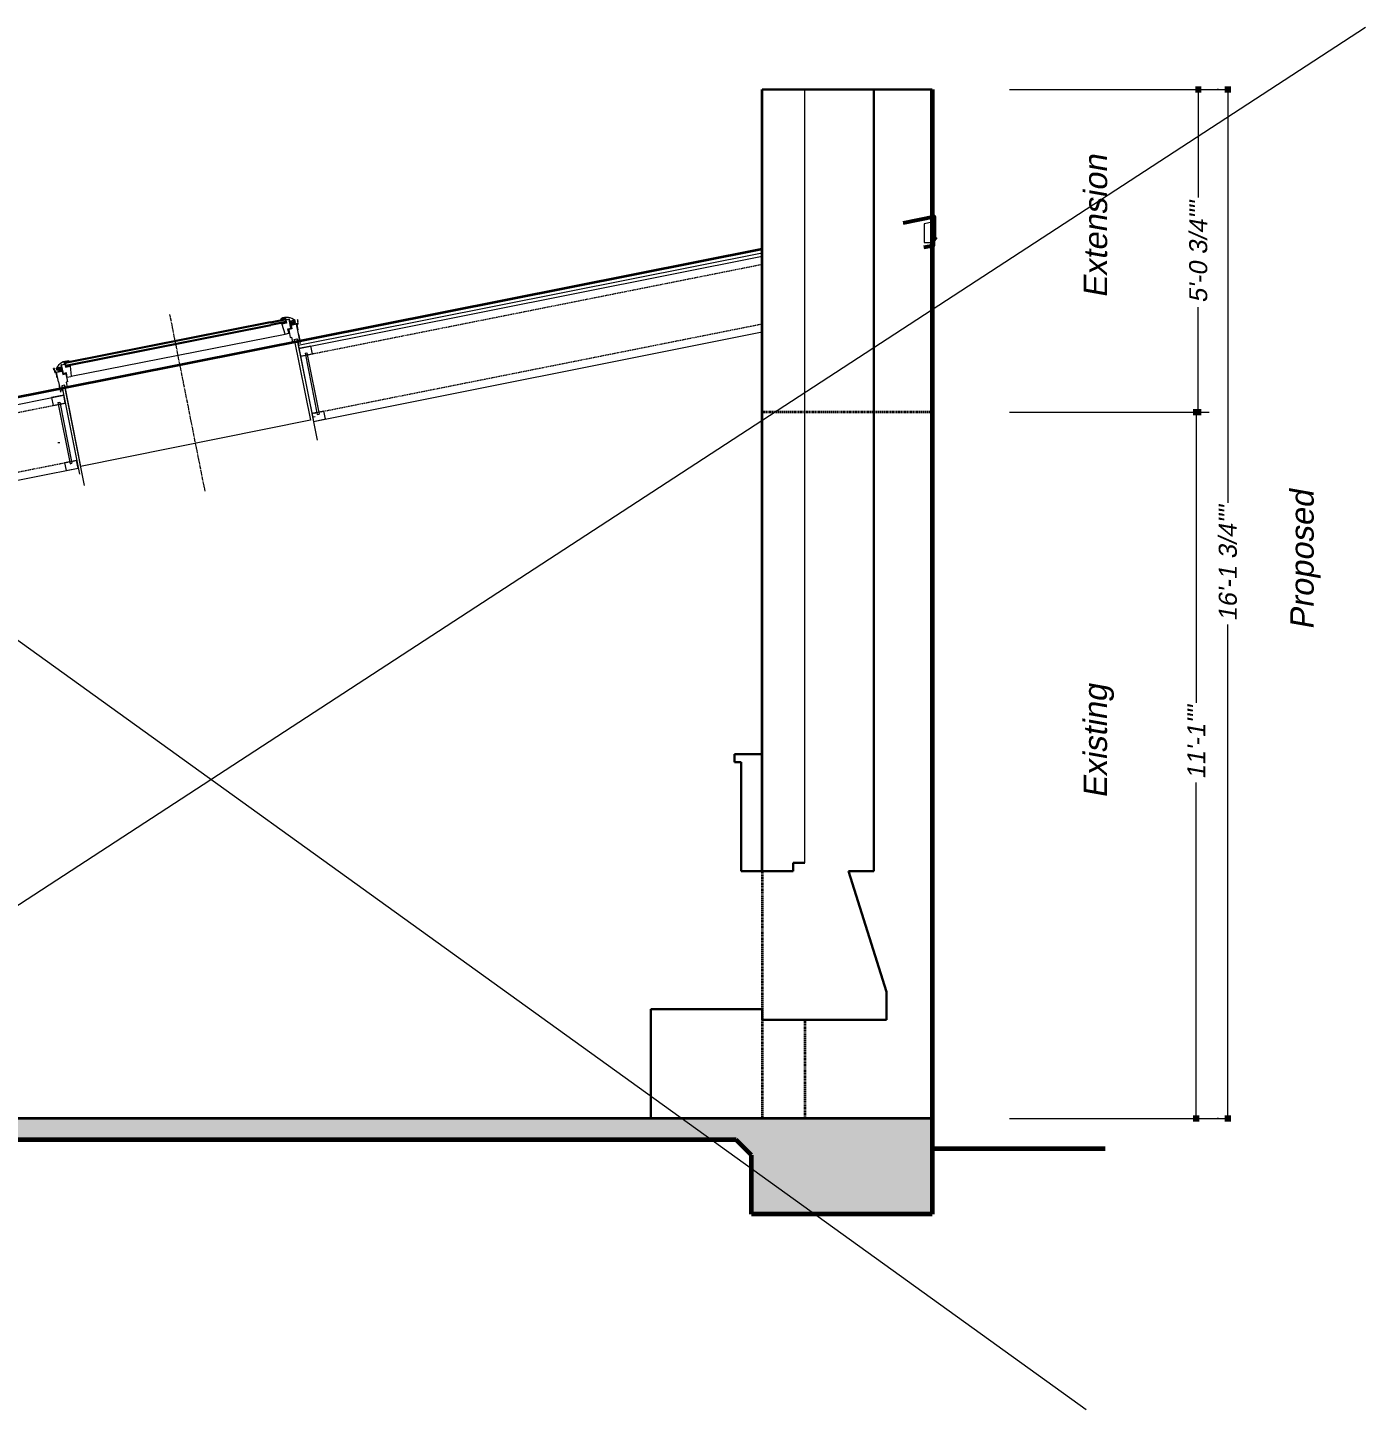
# Model space of a CAD drawing. Header units: inches. Extents: x -3905 to 10892, y 1064 to 9590.
# Drawn here: x 2287.7 to 2539.6, y 3887.3 to 4147.3 of the extents above; entities that cross this region are included whole.
import ezdxf

# ---------------------------------------------------------------- set-up
doc = ezdxf.new("R2010")
doc.units = ezdxf.units.IN
doc.header["$MEASUREMENT"] = 0
doc.header["$PDMODE"] = 3
doc.linetypes.add('MYCENTER', pattern=[0.9375, 0.75, -0.0625, 0.0625, -0.0625])
doc.linetypes.add('MYHIDDEN', pattern=[0.1875, 0.125, -0.0625])
doc.layers.add('SECTIONS', color=70, linetype='Continuous', lineweight=0)
doc.styles.add('DS-TXT1', font='arial.ttf', dxfattribs={"oblique": 10})
doc.styles.get("Standard").update_dxf_attribs({"font": 'arial.ttf', "oblique": 10})
doc.dimstyles.new('DS-Fraction', dxfattribs={"dimtxt": 0.1, "dimasz": 0.035, "dimexe": 0.06, "dimexo": 0.06, "dimgap": 0.02, "dimtad": 0, "dimdec": 3, "dimzin": 0, "dimdsep": 46, "dimlunit": 4, "dimtxsty": 'DS-TXT1', "dimblk": 'BOXFILLED', "dimcen": -0.06, "dimclrd": 256, "dimclre": 256, "dimclrt": 256, "dimadec": 0, "dimazin": 0, "dimtfac": 1, "dimtdec": 3, "dimtmove": 1, "dimatfit": 3, "dimfxl": 1, "dimfrac": 2, "dimtolj": 1, "dimtzin": 0, "dimlwd": 0, "dimlwe": -1, "dimarcsym": 0})

# ---------------------------------------------------------------- blocks, each defined once
blk = doc.blocks.new('_BoxFilled')
at = {"color": 0, "linetype": 'ByBlock', "lineweight": -2}
blk.add_line((-0.5, 0), (-1, 0), dxfattribs=at)
at = {"color": 0, "linetype": 'ByBlock'}
blk.add_solid([(-0.5, 0.5), (0.5, 0.5), (-0.5, -0.5), (0.5, -0.5)], dxfattribs=at)
blk = doc.blocks.new('*D469')
at = {"layer": 'Defpoints', "color": 0, "linetype": 'Continuous', "lineweight": 5, "transparency": 16777216}
for p in [(2513.73, 4135.7), (2514, 4135.7), (2514, 3941.98)]:
    blk.add_point(p, dxfattribs=at)
at = {"layer": 'SECTIONS', "linetype": 'Continuous', "transparency": 16777216}
for p, q in [((2511.96, 4135.7), (2511.69, 4135.7)), ((2511.96, 3941.98), (2511.69, 3941.98))]:
    blk.add_line(p, q, dxfattribs=at)
at = {"layer": 'SECTIONS', "linetype": 'Continuous', "lineweight": 0, "transparency": 16777216}
for p, q in [((2513.73, 4134.51), (2513.73, 4057.91)), ((2513.73, 3943.17), (2513.73, 4034.97))]:
    blk.add_line(p, q, dxfattribs=at)
at = {"layer": 'SECTIONS', "linetype": 'Continuous', "lineweight": 0, "transparency": 16777216, "xscale": 1.19, "yscale": 1.19, "zscale": 1.19}
for p, rotation in [((2513.73, 4135.7), 90), ((2513.73, 3941.98), 270)]:
    blk.add_blockref('_BoxFilled', p, dxfattribs=dict(at, rotation=rotation))
at = {"layer": 'SECTIONS', "linetype": 'Continuous', "lineweight": 5, "transparency": 16777216, "insert": (2513.73, 4046.44), "char_height": 3.4, "attachment_point": 5, "rotation": 90, "style": 'DS-TXT1'}
blk.add_mtext('\\A1;16\'-1 3/4""', dxfattribs=at)
blk = doc.blocks.new('*D470')
at = {"layer": 'Defpoints', "color": 0, "linetype": 'Continuous', "lineweight": 5, "transparency": 16777216}
for p in [(2472.59, 4135.7), (2508.16, 4135.7), (2503.04, 4074.98)]:
    blk.add_point(p, dxfattribs=at)
at = {"layer": 'SECTIONS', "linetype": 'Continuous', "transparency": 16777216}
for p, q in [((2474.63, 4135.7), (2510.2, 4135.7)), ((2505.08, 4074.98), (2510.2, 4074.98))]:
    blk.add_line(p, q, dxfattribs=at)
at = {"layer": 'SECTIONS', "linetype": 'Continuous', "lineweight": 0, "transparency": 16777216}
for p, q in [((2508.16, 4134.51), (2508.16, 4115.37)), ((2508.16, 4076.17), (2508.16, 4094.74))]:
    blk.add_line(p, q, dxfattribs=at)
at = {"layer": 'SECTIONS', "linetype": 'Continuous', "lineweight": 0, "transparency": 16777216, "xscale": 1.19, "yscale": 1.19, "zscale": 1.19}
for p, rotation in [((2508.16, 4135.7), 90), ((2508.16, 4074.98), 270)]:
    blk.add_blockref('_BoxFilled', p, dxfattribs=dict(at, rotation=rotation))
at = {"layer": 'SECTIONS', "linetype": 'Continuous', "lineweight": 5, "transparency": 16777216, "insert": (2508.16, 4105.05), "char_height": 3.4, "attachment_point": 5, "rotation": 90, "style": 'DS-TXT1'}
blk.add_mtext('\\A1;5\'-0 3/4""', dxfattribs=at)
blk = doc.blocks.new('*D471')
at = {"layer": 'Defpoints', "color": 0, "linetype": 'Continuous', "lineweight": 5, "transparency": 16777216}
for p in [(2472.59, 4074.98), (2507.78, 4074.98), (2472.59, 3941.98)]:
    blk.add_point(p, dxfattribs=at)
at = {"layer": 'SECTIONS', "linetype": 'Continuous', "transparency": 16777216}
for p, q in [((2474.63, 4074.98), (2509.82, 4074.98)), ((2474.63, 3941.98), (2509.82, 3941.98))]:
    blk.add_line(p, q, dxfattribs=at)
at = {"layer": 'SECTIONS', "linetype": 'Continuous', "lineweight": 0, "transparency": 16777216}
for p, q in [((2507.78, 4073.79), (2507.78, 4020.26)), ((2507.78, 3943.17), (2507.78, 4005.25))]:
    blk.add_line(p, q, dxfattribs=at)
at = {"layer": 'SECTIONS', "linetype": 'Continuous', "lineweight": 0, "transparency": 16777216, "xscale": 1.19, "yscale": 1.19, "zscale": 1.19}
for p, rotation in [((2507.78, 4074.98), 90), ((2507.78, 3941.98), 270)]:
    blk.add_blockref('_BoxFilled', p, dxfattribs=dict(at, rotation=rotation))
at = {"layer": 'SECTIONS', "linetype": 'Continuous', "lineweight": 5, "transparency": 16777216, "insert": (2507.78, 4012.75), "char_height": 3.4, "attachment_point": 5, "rotation": 90, "style": 'DS-TXT1'}
blk.add_mtext('\\A1;11\'-1""', dxfattribs=at)
blk = doc.blocks.new('BJI6000-14')
at = {"layer": 'SECTIONS', "linetype": 'Continuous', "lineweight": 5}
for p, q in [((1.15625, 14), (-1.15625, 14)), ((-1.15625, 14), (-1.15625, 12.5)), ((1.15625, 12.5), (1.15625, 14)), ((-1.15625, 12.5), (-0.1875, 12.5)), ((-0.1875, 12.875), (-0.1875, 1.125)), ((-0.1875, 12.875), (0.1875, 12.875)), ((0.1875, 12.875), (0.1875, 1.125)), ((0.1875, 12.5), (1.15625, 12.5)), ((-0.1875, 1.5), (-1.15625, 1.5)), ((-1.15625, 1.5), (-1.15625, 0)), ((-1.15625, 0), (1.15625, 0)), ((-0.1875, 1.125), (0.1875, 1.125)), ((1.15625, 1.5), (0.1875, 1.5)), ((1.15625, 0), (1.15625, 1.5))]:
    blk.add_line(p, q, dxfattribs=at)

msp = doc.modelspace()

# ---------------------------------------------------------------- hatches: boundary and pattern name
at = {"layer": 'SECTIONS', "linetype": 'Continuous', "lineweight": 5}
h = msp.add_hatch(dxfattribs=at)
h.set_pattern_fill('AR-CONC', color=256)
h.set_pattern_definition([(50, (599.3014, 498.366), (7.172602, -0.627521), [0.75, -8.25]), (355, (599.3014, 498.366), (-1.387513, 7.521921), [0.6, -6.6]), (100.45144, (599.899, 498.314), (5.785088, 6.8944), [0.637402, -7.011421]), (46.1842, (599.301, 500.366), (10.672413, -1.655193), [1.125, -12.375]), (96.63564, (600.191, 500.228), (9.34662, 9.741186), [0.956103, -10.517138]), (351.18416, (599.301, 500.366), (9.34662, 9.741186), [0.9, -9.9]), (21, (600.3014, 499.866), (5.9690705, -4.026189), [0.75, -8.25]), (326, (600.3014, 499.866), (2.433153, 7.2515), [0.6, -6.6]), (71.45144, (600.799, 499.531), (8.402224, 3.225312), [0.637402, -7.011421]), (37.5, (599.3014, 498.3662), (0.1215986, 3.3289385), [0, -6.52, 0, -6.7, 0, -6.625]), (7.5, (599.3014, 498.3662), (2.6306954, 3.944117), [0, -3.82, 0, -6.37, 0, -2.525]), (327.5, (597.0714, 498.3662), (5.3382244, -0.2255487), [0, -2.5, 0, -7.8, 0, -10.35]), (317.5, (596.0714, 498.366), (5.8318617, 1.00105), [0, -3.25, 0, -5.18, 0, -7.35])])
h.paths.add_polyline_path([(2458.05013, 3941.98466), (2434.05794, 3941.98466), (2257.66699, 3941.98466), (2257.66699, 3937.98466), (2421.14886, 3937.98466), (2424.05013, 3935.08339), (2424.05013, 3923.98466), (2458.05013, 3923.98466)])

# ---------------------------------------------------------------- linework, layer by layer
for p, q in [((2125.63387, 4147.33498), (2487.06588, 3887.2621)), ((2539.61449, 4147.33498), (2171.77412, 3907.76046)), ((2472.58614, 4135.69638), (2514.00465, 4135.69638)), ((2458.05794, 4110.69638), (2458.05794, 4111.33364)), ((2338.6639, 4087.57142), (2426.05013, 4104.96333)), ((2338.78601, 4086.95847), (2426.05013, 4104.32607)), ((2434.06575, 4103.7215), (2434.06575, 4104.35987)), ((2434.06575, 4103.64019), (2434.06575, 4103.7215)), ((2295.9263, 4081.70496), (2336.21648, 4089.66345)), ((2337.93622, 4088.66027), (2340.99438, 4073.46609)), ((2338.42631, 4088.75936), (2341.48446, 4073.56518)), ((2341.5214, 4073.2283), (2426.05013, 4090.0515)), ((2295.194, 4079.67938), (2337.60821, 4088.13125)), ((2338.51736, 4088.30697), (2342.22406, 4069.70133)), ((2200.41624, 4059.41964), (2294.5455, 4078.15357)), ((2294.19422, 4079.9417), (2297.46475, 4063.29357)), ((2294.68494, 4080.03759), (2297.69576, 4064.71148)), ((2294.69172, 4079.79015), (2298.39842, 4061.18451)), ((2340.99438, 4073.46609), (2297.69576, 4064.71148)), ((2341.38537, 4074.05527), (2341.88558, 4074.1564)), ((2472.58614, 4074.98466), (2503.03673, 4074.98466)), ((2293.43014, 4069.2292), (2293.81075, 4069.22788)), ((2164.57559, 4038.01193), (2297.24423, 4064.4161)), ((2472.58614, 3941.98466), (2514.00465, 3941.98466)), ((2458.05013, 3936.35901), (2458.05013, 3936.35901))]:
    msp.add_line(p, q, dxfattribs=at)
at = {"layer": 'SECTIONS', "lineweight": 35}
for p, q in [((2426.05013, 3988.57718), (2426.05013, 4135.69638)), ((2434.05794, 3941.98466), (2238.05013, 3941.98466)), ((2458.05013, 3941.98466), (2434.05794, 3941.98466))]:
    msp.add_line(p, q, dxfattribs=at)
at = {"layer": 'SECTIONS', "linetype": 'Continuous', "lineweight": 30}
for p, q in [((2458.05013, 4135.69638), (2426.05013, 4135.69638)), ((2447.05013, 3988.54049), (2447.05013, 4135.69638)), ((2431.86633, 3990.13447), (2431.86633, 3988.57718)), ((2431.86633, 3990.13447), (2434.05794, 3990.13447)), ((2431.86633, 3988.57718), (2422.05013, 3988.57718)), ((2449.44963, 3965.87693), (2442.28983, 3988.54049)), ((2442.28983, 3988.54049), (2447.05013, 3988.54049)), ((2426.05013, 3962.57718), (2405.05013, 3962.57718)), ((2405.05013, 3962.57718), (2405.05013, 3941.98466)), ((2426.05013, 3960.57718), (2426.05013, 3962.57718)), ((2426.05013, 3960.57718), (2449.44963, 3960.57718))]:
    msp.add_line(p, q, dxfattribs=at)
at = {"layer": 'SECTIONS', "lineweight": 0}
for p, q in [((2434.05794, 3990.13447), (2434.05794, 4135.69638)), ((2333.3946, 4091.95254), (2294.77622, 4084.27527)), ((2333.43267, 4091.766), (2294.81428, 4084.08872)), ((2294.87669, 4083.78289), (2333.49508, 4091.46017)), ((2294.91476, 4083.59635), (2333.53314, 4091.27362)), ((2333.3946, 4091.95254), (2336.19188, 4092.52336)), ((2333.43267, 4091.766), (2336.22995, 4092.33682)), ((2336.29236, 4092.03099), (2333.49508, 4091.46017)), ((2336.33042, 4091.84444), (2333.53314, 4091.27362)), ((2335.4946, 4092.38449), (2335.69958, 4092.42393)), ((2335.52538, 4091.68016), (2335.56231, 4091.53903)), ((2336.44954, 4091.72008), (2335.56231, 4091.53903)), ((2335.56231, 4091.53903), (2336.14083, 4089.70795)), ((2335.61135, 4092.4749), (2335.63205, 4092.43794)), ((2335.7414, 4092.58171), (2335.6562, 4092.56785)), ((2336.26687, 4092.6672), (2335.98408, 4092.62119)), ((2336.00653, 4091.71091), (2336.14155, 4091.8059)), ((2336.40941, 4091.7367), (2336.02274, 4091.6648)), ((2336.19188, 4092.52336), (2336.33042, 4091.84444)), ((2336.9526, 4092.40536), (2336.3354, 4092.27942)), ((2336.3354, 4092.27942), (2336.44954, 4091.72008)), ((2336.39224, 4092.35531), (2336.33871, 4092.61762)), ((2336.43534, 4091.78963), (2336.41228, 4091.73894)), ((2336.9733, 4092.44174), (2336.42939, 4092.33074)), ((2337.28715, 4090.76592), (2336.9526, 4092.40536)), ((2337.10351, 4092.11873), (2337.04762, 4092.39261)), ((2337.85698, 4092.14792), (2337.11634, 4091.99678)), ((2337.85344, 4092.23961), (2337.14067, 4092.09416)), ((2337.34855, 4090.85882), (2337.14782, 4091.84248)), ((2337.20923, 4091.93538), (2337.39246, 4091.97277)), ((2337.22824, 4091.91113), (2337.33058, 4091.40965)), ((2337.28217, 4091.94222), (2337.24359, 4091.93435)), ((2337.40773, 4091.4254), (2337.30539, 4091.92687)), ((2338.36717, 4091.50064), (2337.32565, 4091.2881)), ((2337.32565, 4091.2881), (2337.45946, 4090.63232)), ((2337.44218, 4091.89966), (2337.38135, 4091.7175)), ((2337.43891, 4091.94206), (2337.44341, 4091.92001)), ((2337.73384, 4091.45176), (2337.45417, 4091.39469)), ((2337.72886, 4092.00516), (2337.51544, 4091.6823)), ((2337.7552, 4091.544), (2337.76455, 4091.49821)), ((2337.90704, 4091.58756), (2337.77976, 4091.7082)), ((2337.81264, 4091.77571), (2337.90364, 4091.76217)), ((2337.90364, 4091.76217), (2337.92473, 4091.77411)), ((2337.91885, 4091.5297), (2337.90704, 4091.58756)), ((2337.93542, 4091.81025), (2338.07083, 4091.86368)), ((2338.00362, 4091.95355), (2337.94597, 4092.09967)), ((2338.57902, 4091.62423), (2337.96529, 4091.49899)), ((2338.0347, 4091.95524), (2338.01639, 4091.94801)), ((2338.14946, 4091.85667), (2338.02051, 4092.15277)), ((2338.03446, 4091.8004), (2338.13861, 4091.82166)), ((2338.07637, 4091.87645), (2338.04747, 4091.94969)), ((2338.17853, 4091.88204), (2338.12219, 4092.15814)), ((2338.73715, 4089.68761), (2338.36717, 4091.50064)), ((2338.6608, 4090.45557), (2338.45219, 4091.47781)), ((2338.4829, 4091.52425), (2338.61405, 4091.55102)), ((2338.48491, 4092.28235), (2338.48945, 4092.26008)), ((2338.57622, 4092.37638), (2338.49114, 4092.30102)), ((2338.52179, 4092.24928), (2338.55157, 4092.27565)), ((2338.53888, 4092.01786), (2338.60973, 4091.67068)), ((2338.56774, 4092.27025), (2338.59675, 4092.12809)), ((2338.67546, 4091.64391), (2338.59674, 4092.02966)), ((2338.66209, 4092.10327), (2338.60856, 4092.36558)), ((2338.62745, 4092.07611), (2338.64673, 4092.08005)), ((2336.14083, 4089.70795), (2336.21648, 4089.66345)), ((2336.21648, 4089.66345), (2336.89327, 4089.80156)), ((2336.72211, 4090.64031), (2337.28715, 4090.76592)), ((2336.89327, 4089.80156), (2336.72211, 4090.64031)), ((2337.45946, 4090.63232), (2336.88084, 4090.51425)), ((2336.88084, 4090.51425), (2337.18784, 4089.00982)), ((2337.18784, 4089.00982), (2337.41929, 4089.05705)), ((2337.27534, 4090.82379), (2337.3332, 4090.83559)), ((2337.41929, 4089.05705), (2337.60821, 4088.13125)), ((2337.93622, 4088.66027), (2338.4377, 4088.7626)), ((2338.02675, 4088.21666), (2337.93622, 4088.66027)), ((2338.4377, 4088.7626), (2338.70628, 4088.31514)), ((2338.6608, 4090.45557), (2338.58365, 4090.43982)), ((2338.69857, 4089.67974), (2338.73715, 4089.68761)), ((2338.96621, 4088.36818), (2338.69857, 4089.67974)), ((2338.74108, 4089.66832), (2338.70251, 4089.66045)), ((2338.73337, 4089.66675), (2338.97228, 4088.49597)), ((2339.12448, 4087.88141), (2338.90153, 4088.9841)), ((2338.96621, 4088.36818), (2340.20528, 4088.62103)), ((2339.00671, 4088.46362), (2340.1882, 4088.70472)), ((2339.013, 4088.43276), (2340.1945, 4088.67386)), ((2340.20528, 4088.62103), (2340.1882, 4088.70472)), ((2337.60821, 4088.13125), (2338.02675, 4088.21666)), ((2338.80625, 4087.82526), (2338.70628, 4088.31514)), ((2292.66811, 4082.92091), (2292.61458, 4083.18322)), ((2292.64011, 4083.20583), (2292.74791, 4083.16983)), ((2292.76096, 4083.15509), (2292.7655, 4083.13282)), ((2293.19969, 4082.90683), (2293.14335, 4083.18293)), ((2293.23636, 4082.89488), (2293.23899, 4083.21782)), ((2293.33259, 4083.04115), (2293.32838, 4083.19818)), ((2293.35868, 4083.36319), (2294.07146, 4083.50864)), ((2293.39135, 4083.27744), (2294.13199, 4083.42858)), ((2293.56516, 4083.19629), (2293.88802, 4082.98286)), ((2293.85665, 4083.25184), (2293.86115, 4083.22979)), ((2293.87026, 4083.21155), (2293.9976, 4083.06779)), ((2294.07059, 4083.33568), (2293.88735, 4083.29829)), ((2294.08778, 4082.7887), (2293.98544, 4083.29018)), ((2294.0008, 4083.3134), (2294.03937, 4083.32128)), ((2294.09602, 4083.5458), (2294.04013, 4083.81968)), ((2294.0626, 4083.30592), (2294.16493, 4082.80445)), ((2294.08925, 4083.89399), (2294.63316, 4084.00499)), ((2294.12255, 4083.86864), (2294.73976, 4083.99459)), ((2294.4571, 4082.2292), (2294.12255, 4083.86864)), ((2294.36421, 4082.29061), (2294.16348, 4083.27427)), ((2294.65773, 4084.04214), (2294.6042, 4084.30445)), ((2294.65086, 4084.37822), (2294.92908, 4084.44669)), ((2294.73976, 4083.99459), (2294.8539, 4083.43525)), ((2294.77622, 4084.27527), (2294.91476, 4083.59635)), ((2294.8397, 4083.50481), (2294.88079, 4083.46721)), ((2294.8539, 4083.43525), (2295.74112, 4083.6163)), ((2294.8843, 4083.46627), (2295.26823, 4083.55162)), ((2295.26507, 4083.6004), (2295.10363, 4083.63489)), ((2295.16782, 4084.50545), (2295.25163, 4084.52608)), ((2295.47216, 4084.4207), (2295.26811, 4084.37667)), ((2295.32932, 4084.45814), (2295.32476, 4084.41602)), ((2295.7198, 4083.76062), (2295.74112, 4083.6163)), ((2295.74112, 4083.6163), (2295.9263, 4081.70496)), ((2292.68949, 4083.11151), (2292.7185, 4082.96934)), ((2292.71062, 4082.90949), (2292.69133, 4082.90556)), ((2292.73998, 4083.11021), (2292.70225, 4083.12281)), ((2292.83579, 4082.49304), (2292.75707, 4082.87879)), ((2292.81493, 4082.8906), (2292.88578, 4082.54342)), ((2293.05984, 4082.45839), (2292.92868, 4082.43163)), ((2292.93222, 4082.51272), (2293.54595, 4082.63796)), ((2293.31488, 4081.40545), (2293.10628, 4082.42769)), ((2293.17556, 4082.48201), (2294.21709, 4082.69455)), ((2293.54553, 4080.66898), (2293.17556, 4082.48201)), ((2293.36422, 4082.88817), (2293.26007, 4082.86691)), ((2293.29586, 4082.94171), (2293.29376, 4083.02042)), ((2293.30333, 4083.03053), (2293.32301, 4083.03105)), ((2293.45149, 4082.93603), (2293.30597, 4082.93214)), ((2293.31488, 4081.40545), (2293.39203, 4081.42119)), ((2293.49956, 4082.90425), (2293.47548, 4082.90697)), ((2293.57798, 4082.95236), (2293.49956, 4082.90425)), ((2293.58411, 4080.67685), (2293.54553, 4080.66898)), ((2293.54947, 4080.64969), (2293.58804, 4080.65756)), ((2293.55718, 4080.65127), (2293.7961, 4079.48049)), ((2293.56485, 4082.74227), (2293.63468, 4082.90313)), ((2293.57666, 4082.6844), (2293.56485, 4082.74227)), ((2293.85175, 4079.3653), (2293.58411, 4080.67685)), ((2293.72161, 4082.76168), (2293.73096, 4082.71589)), ((2293.7774, 4082.68519), (2294.05707, 4082.74226)), ((2294.21709, 4082.69455), (2294.35091, 4082.03877)), ((2294.35091, 4082.03877), (2294.92954, 4082.15685)), ((2294.4453, 4082.28707), (2294.38743, 4082.27526)), ((2295.02618, 4082.33502), (2294.4571, 4082.2292)), ((2294.92954, 4082.15685), (2295.23653, 4080.65242)), ((2295.23653, 4080.65242), (2295.00508, 4080.60519)), ((2295.00508, 4080.60519), (2295.194, 4079.67938)), ((2295.19734, 4081.49627), (2295.02618, 4082.33502)), ((2295.87413, 4081.63437), (2295.19734, 4081.49627)), ((2295.9263, 4081.70496), (2295.87413, 4081.63437)), ((2293.7771, 4079.43724), (2292.5956, 4079.19614)), ((2292.61268, 4079.11245), (2292.5956, 4079.19614)), ((2293.78339, 4079.40638), (2292.6019, 4079.16528)), ((2293.85175, 4079.3653), (2292.61268, 4079.11245)), ((2293.97561, 4078.75269), (2293.75266, 4079.85538)), ((2294.18346, 4079.93526), (2294.11168, 4079.41834)), ((2294.21164, 4078.92846), (2294.11168, 4079.41834)), ((2294.68494, 4080.03759), (2294.18346, 4079.93526)), ((2294.77547, 4079.59398), (2294.68494, 4080.03759)), ((2295.194, 4079.67938), (2294.77547, 4079.59398))]:
    msp.add_line(p, q, dxfattribs=at)
at = {"layer": 'SECTIONS', "lineweight": 60}
for p, q in [((2458.05013, 4135.69638), (2458.05013, 3923.98466)), ((2421.14886, 3937.98466), (2250.9514, 3937.98466)), ((2424.05013, 3935.08339), (2421.14886, 3937.98466)), ((2424.05013, 3923.98466), (2424.05013, 3935.08339)), ((2458.05013, 3923.98466), (2424.05013, 3923.98466))]:
    msp.add_line(p, q, dxfattribs=at)
at = {"layer": 'SECTIONS', "linetype": 'MYHIDDEN', "lineweight": 0}
msp.add_line((2434.06575, 4104.90424), (2434.06575, 4107.14169), dxfattribs=at)
at = {"layer": 'SECTIONS', "linetype": 'Continuous', "lineweight": 35}
msp.add_line((2138.59219, 4048.51717), (2426.05013, 4105.72804), dxfattribs=at)
at = {"layer": 'SECTIONS', "linetype": 'Continuous', "lineweight": 20}
msp.add_line((2434.06575, 4090.55061), (2434.06575, 4105.92137), dxfattribs=at)
at = {"layer": 'SECTIONS', "linetype": 'MYHIDDEN', "lineweight": 5}
for p, q in [((2339.07909, 4085.48738), (2426.05013, 4102.79666)), ((2341.22832, 4074.69939), (2426.05013, 4091.58091)), ((2164.55794, 4050.75358), (2294.83465, 4076.6817)), ((2164.55794, 4039.53784), (2296.95508, 4065.88797))]:
    msp.add_line(p, q, dxfattribs=at)
at = {"layer": 'SECTIONS', "linetype": 'MYCENTER', "lineweight": 5}
msp.add_line((2321.14282, 4060.08044), (2314.51851, 4093.36447), dxfattribs=at)
at = {"layer": 'SECTIONS', "linetype": 'MYHIDDEN', "lineweight": 35}
for p, q in [((2458.05013, 4074.98466), (2426.05013, 4074.98466)), ((2426.05794, 3988.57718), (2426.05794, 3941.98466)), ((2434.05794, 3960.57718), (2434.05794, 3941.98466))]:
    msp.add_line(p, q, dxfattribs=at)
at = {"layer": 'SECTIONS', "lineweight": 30}
for p, q in [((2420.80344, 4010.57718), (2426.05013, 4010.57718)), ((2420.80344, 4010.57718), (2420.80344, 4009.07718)), ((2420.80344, 4009.07718), (2422.05013, 4009.07718)), ((2422.05013, 3988.57718), (2422.05013, 4009.07718)), ((2449.44963, 3960.57718), (2449.44963, 3965.87693))]:
    msp.add_line(p, q, dxfattribs=at)
at = {"layer": 'SECTIONS', "linetype": 'Continuous', "lineweight": 60}
msp.add_line((2458.05013, 3936.35901), (2490.59305, 3936.35901), dxfattribs=at)
at = {"layer": 'SECTIONS', "linetype": 'Continuous', "lineweight": 53}
for points in [[(2452.60592, 4110.57483), (2458.40136, 4111.79031), (2458.40136, 4107.79031), (2458.77429, 4107.45726)], [(2458.21039, 4108.87328), (2458.21039, 4106.28369), (2456.46531, 4105.92143)]]:
    msp.add_lwpolyline(points, dxfattribs=at)
at = {"layer": 'SECTIONS', "linetype": 'Continuous', "lineweight": 20}
msp.add_lwpolyline([(2456.55794, 4106.89784), (2458.05794, 4106.89784), (2458.05794, 4110.69638), (2456.55794, 4110.39784)], close=True, dxfattribs=at)
at = {"layer": 'SECTIONS', "lineweight": 0}
for centre, radius, start, end in [((2335.47749, 4092.47341), 0.09055, 114.8058262, 280.8923964), ((2336.49084, 4090.28091), 2.50591, 50.2862822, 114.8058262), ((2335.66632, 4092.50567), 0.06299, 99.2403081, 209.2403081), ((2335.77598, 4092.50929), 0.07539, 103.9511764, 258.4684415), ((2335.75278, 4092.51176), 0.07087, 47.9224955, 99.2403081), ((2335.85831, 4092.62865), 0.08661, 227.9224955, 330.5581206), ((2335.99546, 4092.55124), 0.07087, 99.2403081, 150.5581206), ((2335.98029, 4092.54398), 0.0773, 317.5813066, 87.1923362), ((2336.02761, 4091.68622), 0.03247, 130.4871641, 185.1562083), ((2336.01842, 4091.68802), 0.02362, 191.5335985, 280.5335985), ((2336.27699, 4092.60502), 0.06299, 9.2403081, 99.2403081), ((2336.4231, 4092.3616), 0.0315, 191.5335985, 281.5335985), ((2336.40869, 4091.74057), 0.00394, 280.5335985, 335.5335985), ((2336.9859, 4092.38002), 0.06299, 11.5335985, 101.5335985), ((2337.0506, 4092.02355), 0.01969, 11.5335985, 191.5335985), ((2337.10847, 4092.03536), 0.03937, 191.5335985, 281.5335985), ((2337.13437, 4092.12502), 0.0315, 191.5335985, 281.5335985), ((2337.22497, 4091.85823), 0.07874, 101.5335985, 191.5335985), ((2337.24753, 4091.91506), 0.01969, 101.5335985, 191.5335985), ((2337.28611, 4091.92294), 0.01969, 11.5335985, 101.5335985), ((2337.4463, 4091.43327), 0.11811, 191.5335985, 281.5335985), ((2337.40002, 4091.71126), 0.01969, 161.5335985, 200.1689034), ((2337.75849, 4091.84294), 0.40157, 200.1689034, 261.9506379), ((2337.40033, 4091.93419), 0.03937, 11.5335985, 101.5335985), ((2337.4463, 4091.43327), 0.03937, 191.5335985, 281.5335985), ((2337.40484, 4091.91213), 0.03937, 341.5335985, 11.5335985), ((2337.75849, 4091.84294), 0.29134, 213.461346, 267.539021), ((2337.76171, 4091.98345), 0.03937, 88.6886914, 146.5335985), ((2337.72597, 4091.49034), 0.03937, 281.5335985, 11.5335985), ((2337.74556, 4091.54203), 0.00984, 11.5335985, 87.539021), ((2337.75849, 4091.84294), 0.17992, 337.5086079, 88.6886914), ((2337.80685, 4091.73677), 0.03937, 81.5335985, 226.5335985), ((2337.88335, 4092.09303), 0.14961, 23.5335985, 101.5335985), ((2337.87272, 4092.07077), 0.07874, 21.5335985, 101.5335985), ((2337.90654, 4091.78164), 0.01969, 337.5086079, 337.5086079), ((2337.95742, 4091.53757), 0.03937, 191.5335985, 281.5335985), ((2338.01278, 4091.95717), 0.00984, 201.5335985, 291.5335985), ((2338.03832, 4091.94608), 0.00984, 21.5335985, 111.5335985), ((2338.06722, 4091.87284), 0.00984, 291.5335985, 21.5335985), ((2338.03539, 4092.14042), 0.08858, 11.5335985, 50.9274843), ((2338.12838, 4091.87181), 0.05118, 281.5335985, 11.5335985), ((2338.49077, 4091.48568), 0.03937, 101.5335985, 191.5335985), ((2338.50419, 4092.28629), 0.01969, 131.5335985, 191.5335985), ((2338.50874, 4092.26401), 0.01969, 191.5335985, 311.5335985), ((2338.63532, 4092.03753), 0.09843, 113.0705576, 191.5335985), ((2338.55809, 4092.26829), 0.00984, 11.5335985, 131.5335985), ((2338.58927, 4092.36164), 0.01969, 11.5335985, 131.5335985), ((2338.57115, 4091.66281), 0.03937, 281.5335985, 11.5335985), ((2338.63532, 4092.03753), 0.03937, 101.5335985, 191.5335985), ((2338.59831, 4091.62817), 0.07874, 281.5335985, 11.5335985), ((2338.6428, 4092.09933), 0.01969, 281.5335985, 11.5335985), ((2337.01035, 4090.62682), 0.09763, 141.6754404, 251.3552351), ((2337.17631, 4090.65921), 0.09103, 305.8444061, 74.1922103), ((2337.32927, 4090.85488), 0.01969, 281.5335985, 11.5335985), ((2339.00568, 4088.49671), 0.06437, 191.5335985, 276.5335985), ((2339.01085, 4088.50384), 0.03937, 191.5335985, 276.5335985), ((2292.63387, 4083.18715), 0.01969, 71.5335985, 191.5335985), ((2292.74167, 4083.15116), 0.01969, 11.5335985, 71.5335985), ((2293.23014, 4083.20064), 0.08858, 152.1397127, 191.5335985), ((2295.37978, 4082.09497), 2.50591, 88.2613708, 152.7809148), ((2293.38859, 4083.2166), 0.14961, 101.5335985, 179.5335985), ((2293.40709, 4083.20029), 0.07874, 101.5335985, 181.5335985), ((2293.60146, 4083.03543), 0.17992, 114.3785057, 225.5585892), ((2293.54345, 4083.16345), 0.03937, 56.5335985, 114.3785057), ((2293.89523, 4083.25972), 0.03937, 101.5335985, 191.5335985), ((2293.89973, 4083.23766), 0.03937, 191.5335985, 221.5335985), ((2294.00473, 4083.29412), 0.01969, 101.5335985, 191.5335985), ((2294.10185, 4083.83227), 0.06299, 101.5335985, 191.5335985), ((2294.04331, 4083.30199), 0.01969, 11.5335985, 101.5335985), ((2294.08633, 4083.25853), 0.07874, 11.5335985, 101.5335985), ((2294.06516, 4083.5395), 0.0315, 281.5335985, 11.5335985), ((2294.12412, 4083.46715), 0.03937, 281.5335985, 11.5335985), ((2294.18198, 4083.47896), 0.01969, 11.5335985, 191.5335985), ((2294.66592, 4084.31705), 0.06299, 103.826889, 193.826889), ((2294.62687, 4084.03585), 0.0315, 281.5335985, 11.5335985), ((2294.88345, 4083.47011), 0.00394, 227.5335985, 282.5335985), ((2294.96281, 4084.37714), 0.0773, 115.8748608, 245.4858905), ((2294.94601, 4084.37788), 0.07087, 52.5090764, 103.826889), ((2295.04186, 4084.50283), 0.08661, 232.5090764, 335.1447015), ((2295.18475, 4084.43664), 0.07087, 103.826889, 155.1447015), ((2295.16438, 4084.42527), 0.07539, 304.5987555, 99.1160206), ((2295.26669, 4084.46491), 0.06299, 353.826889, 103.826889), ((2295.25535, 4083.56941), 0.03247, 17.9109887, 72.5800329), ((2295.26311, 4083.57468), 0.02362, 282.5335985, 11.5335985), ((2295.45306, 4084.50921), 0.09055, 282.1748006, 88.2613708), ((2292.6874, 4082.92484), 0.01969, 191.5335985, 281.5335985), ((2292.69913, 4083.11348), 0.00984, 71.5335985, 191.5335985), ((2292.71849, 4082.87092), 0.03937, 11.5335985, 101.5335985), ((2292.71849, 4082.87092), 0.09843, 11.5335985, 89.9966395), ((2292.74622, 4083.12888), 0.01969, 251.5335985, 11.5335985), ((2292.91294, 4082.50878), 0.07874, 191.5335985, 281.5335985), ((2292.92435, 4082.55129), 0.03937, 191.5335985, 281.5335985), ((2293.06771, 4082.41982), 0.03937, 11.5335985, 101.5335985), ((2293.24983, 4082.91706), 0.05118, 191.5335985, 281.5335985), ((2293.3036, 4083.02069), 0.00984, 91.5335985, 181.5335985), ((2293.3057, 4082.94197), 0.00984, 181.5335985, 271.5335985), ((2293.32275, 4083.04089), 0.00984, 271.5335985, 1.5335985), ((2293.48927, 4082.92102), 0.01969, 225.5585892, 225.5585892), ((2293.53808, 4082.67653), 0.03937, 281.5335985, 11.5335985), ((2293.59857, 4082.91881), 0.03937, 336.5335985, 121.5335985), ((2293.73126, 4082.76365), 0.00984, 115.528176, 191.5335985), ((2293.60146, 4083.03543), 0.29134, 295.528176, 349.605851), ((2293.76953, 4082.72376), 0.03937, 191.5335985, 281.5335985), ((2293.60146, 4083.03543), 0.40157, 301.1165591, 2.8982936), ((2293.98286, 4083.05474), 0.01969, 2.8982936, 41.5335985), ((2294.0492, 4082.78083), 0.03937, 281.5335985, 11.5335985), ((2294.0492, 4082.78083), 0.11811, 281.5335985, 11.5335985), ((2294.3835, 4082.29455), 0.01969, 191.5335985, 281.5335985), ((2294.60089, 4082.17445), 0.09103, 128.8749867, 257.2227909), ((2294.76627, 4082.20967), 0.09763, 311.7119619, 61.3917566), ((2293.75752, 4079.47262), 0.03937, 286.5335985, 11.5335985), ((2293.76508, 4079.46808), 0.06437, 286.5335985, 11.5335985)]:
    msp.add_arc(centre, radius, start, end, dxfattribs=at)

# ---------------------------------------------------------------- block references
at = {"layer": 'SECTIONS', "linetype": 'Continuous', "lineweight": 5, "rotation": 11.25612226318176}
for p in [(2342.65541, 4073.45399), (2296.11022, 4064.19041)]:
    msp.add_blockref('BJI6000-14', p, dxfattribs=at)

# ---------------------------------------------------------------- texts
at = {"layer": 'SECTIONS', "linetype": 'Continuous', "lineweight": 5, "oblique": 10}
for s, p in [('Extension', (2490.99107, 4096.4084)), ('Proposed', (2529.87827, 4033.95968)), ('Existing', (2490.96361, 4002.24157))]:
    msp.add_text(s, height=4.398005, rotation=90, dxfattribs=at).set_placement(p)

# ---------------------------------------------------------------- dimensions: what is measured, and where the dimension line sits
at = {"layer": 'SECTIONS', "linetype": 'Continuous', "lineweight": 5}
for base, p1, p2, picture, middle in [((2508.15976, 4135.69638), (2503.03673, 4074.98466), (2472.58614, 4135.69638), '*D470', (2508.15976, 4105.05476)), ((2513.73097, 4135.69638), (2514.00465, 3941.98466), (2514.00465, 4135.69638), '*D469', (2513.73097, 4046.4393)), ((2507.77601, 4074.98466), (2472.58614, 3941.98466), (2472.58614, 4074.98466), '*D471', (2507.77601, 4012.75384))]:
    dim = msp.add_linear_dim(base=base, p1=p1, p2=p2, angle=90, dimstyle='DS-Fraction', override={"dimscale": 34, "dimpost": '"'}, dxfattribs=at)
    dim.commit()
    dim.dimension.update_dxf_attribs({"geometry": picture, "text_midpoint": middle, "dimtype": 160})

doc.saveas('drawing.dxf')
